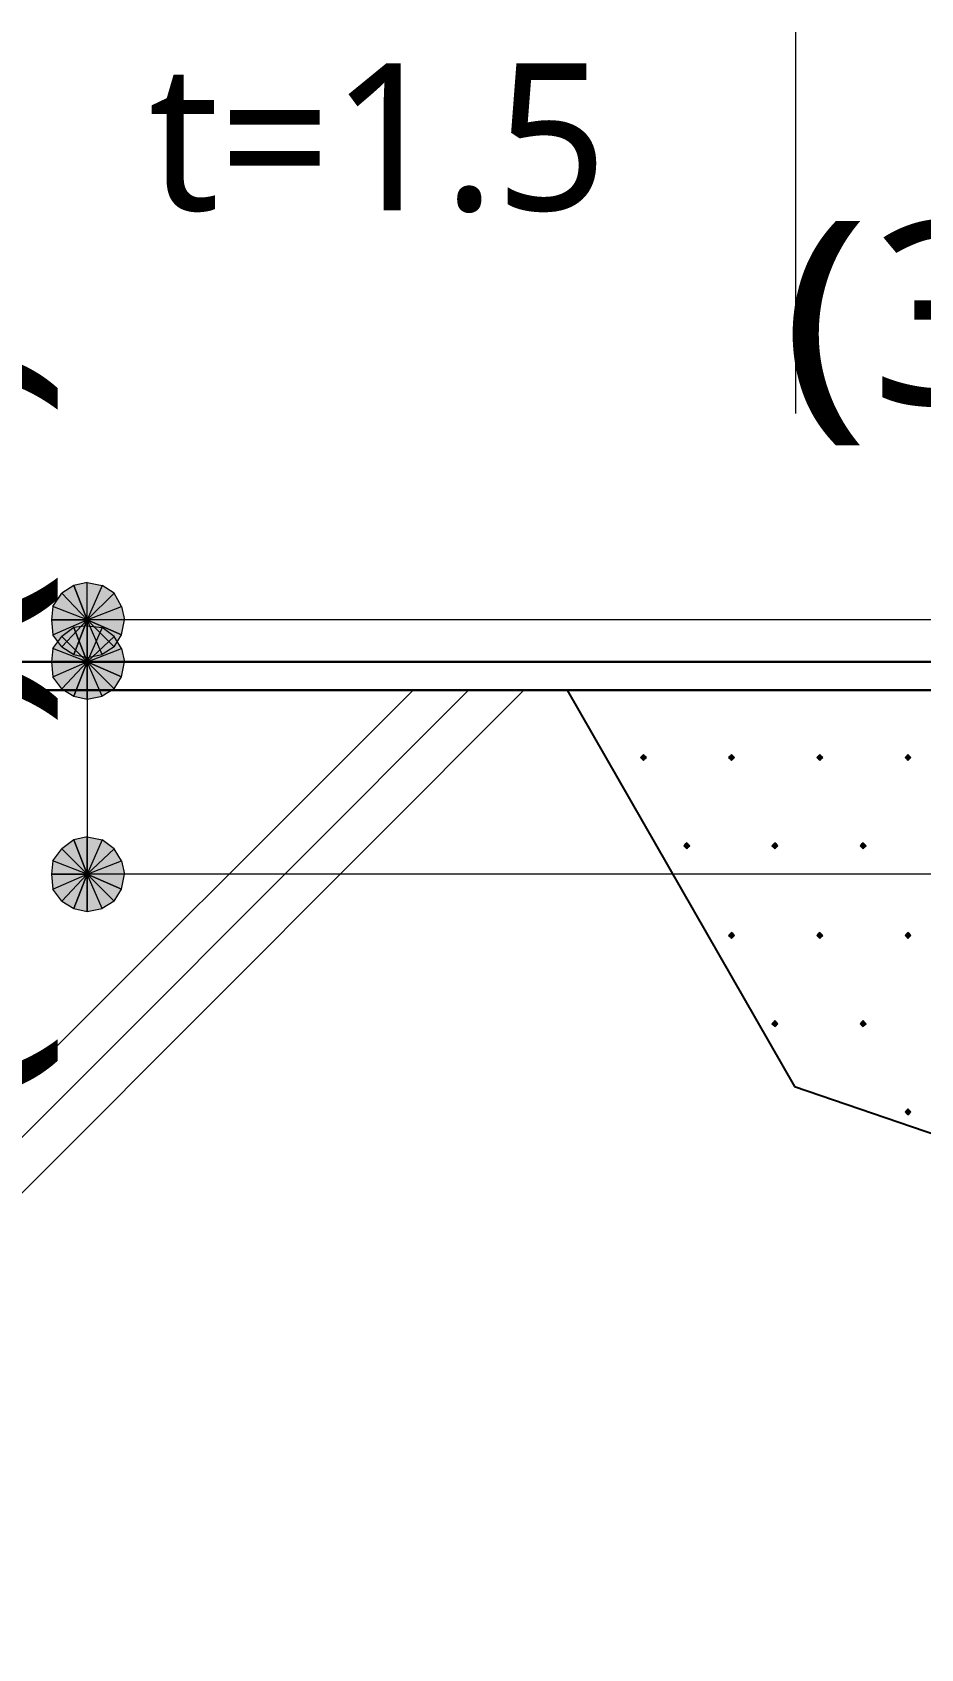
# Model space of a CAD drawing. Header units: millimetres. Extents: x 0 to 420, y 0 to 297.
# Drawn here: x 103.79 to 116.36, y 59.88 to 82.76 of the extents above; entities that cross this region are included whole.
import ezdxf
from ezdxf.enums import TextEntityAlignment as Align

# ---------------------------------------------------------------- set-up
doc = ezdxf.new("R2010")
doc.units = ezdxf.units.MM
doc.styles.add('kst32b', font='NotoSansJP-Variable.ttf')

msp = doc.modelspace()

# ---------------------------------------------------------------- hatches: boundary and pattern name
h = msp.add_hatch(color=7)
h.paths.add_polyline_path([(104.373, 74.93), (104.204, 74.824), (104.563, 74.443), (104.373, 74.93)])
h.paths.add_polyline_path([(104.204, 74.824), (104.563, 74.443), (104.077, 74.634), (104.204, 74.824)])
h.paths.add_polyline_path([(104.563, 74.443), (104.077, 74.634), (104.055, 74.443), (104.563, 74.443)])
h = msp.add_hatch(color=7)
h.paths.add_polyline_path([(104.944, 74.824), (104.775, 74.93), (104.563, 74.443), (104.944, 74.824)])
h.paths.add_polyline_path([(104.775, 74.93), (104.563, 74.443), (104.563, 74.972), (104.775, 74.93)])
h.paths.add_polyline_path([(104.563, 74.443), (104.563, 74.972), (104.373, 74.93), (104.563, 74.443)])
h = msp.add_hatch(color=7)
h.paths.add_polyline_path([(105.05, 74.231), (105.093, 74.443), (104.563, 74.443), (105.05, 74.231)])
h.paths.add_polyline_path([(105.093, 74.443), (104.563, 74.443), (105.05, 74.634), (105.093, 74.443)])
h.paths.add_polyline_path([(104.563, 74.443), (105.05, 74.634), (104.944, 74.824), (104.563, 74.443)])
h = msp.add_hatch(color=7)
h.paths.add_polyline_path([(104.055, 74.443), (104.077, 74.231), (104.563, 74.443), (104.055, 74.443)])
h.paths.add_polyline_path([(104.077, 74.231), (104.563, 74.443), (104.204, 74.062), (104.077, 74.231)])
h.paths.add_polyline_path([(104.563, 74.443), (104.204, 74.062), (104.373, 73.956), (104.563, 74.443)])
for points in [[(104.373, 73.956), (104.563, 73.914), (104.563, 74.443), (104.373, 73.956)], [(104.373, 73.364), (104.563, 73.321), (104.563, 73.85), (104.373, 73.364)], [(112.437, 72.538), (112.416, 72.517), (112.395, 72.496), (112.416, 72.475), (112.437, 72.454), (112.459, 72.475), (112.48, 72.496), (112.459, 72.517), (112.437, 72.538)], [(113.686, 72.538), (113.665, 72.517), (113.644, 72.496), (113.665, 72.475), (113.686, 72.454), (113.707, 72.475), (113.729, 72.496), (113.707, 72.517), (113.686, 72.538)], [(114.935, 72.538), (114.914, 72.517), (114.893, 72.496), (114.914, 72.475), (114.935, 72.454), (114.956, 72.475), (114.977, 72.496), (114.956, 72.517), (114.935, 72.538)], [(116.184, 72.538), (116.163, 72.517), (116.142, 72.496), (116.163, 72.475), (116.184, 72.454), (116.205, 72.475), (116.226, 72.496), (116.205, 72.517), (116.184, 72.538)], [(113.051, 71.289), (113.03, 71.268), (113.009, 71.247), (113.03, 71.226), (113.051, 71.205), (113.072, 71.226), (113.094, 71.247), (113.072, 71.268), (113.051, 71.289)], [(114.3, 71.289), (114.279, 71.268), (114.258, 71.247), (114.279, 71.226), (114.3, 71.205), (114.321, 71.226), (114.342, 71.247), (114.321, 71.268), (114.3, 71.289)], [(115.549, 71.289), (115.528, 71.268), (115.507, 71.247), (115.528, 71.226), (115.549, 71.205), (115.57, 71.226), (115.591, 71.247), (115.57, 71.268), (115.549, 71.289)], [(104.373, 70.358), (104.563, 70.316), (104.563, 70.845), (104.373, 70.358)], [(113.686, 70.019), (113.665, 69.998), (113.644, 69.977), (113.665, 69.956), (113.686, 69.935), (113.707, 69.956), (113.729, 69.977), (113.707, 69.998), (113.686, 70.019)], [(114.935, 70.019), (114.914, 69.998), (114.893, 69.977), (114.914, 69.956), (114.935, 69.935), (114.956, 69.956), (114.977, 69.977), (114.956, 69.998), (114.935, 70.019)], [(116.184, 70.019), (116.163, 69.998), (116.142, 69.977), (116.163, 69.956), (116.184, 69.935), (116.205, 69.956), (116.226, 69.977), (116.205, 69.998), (116.184, 70.019)], [(114.3, 68.771), (114.279, 68.749), (114.258, 68.728), (114.279, 68.707), (114.3, 68.686), (114.321, 68.707), (114.342, 68.728), (114.321, 68.749), (114.3, 68.771)], [(115.549, 68.771), (115.528, 68.749), (115.507, 68.728), (115.528, 68.707), (115.549, 68.686), (115.57, 68.707), (115.591, 68.728), (115.57, 68.749), (115.549, 68.771)], [(116.184, 67.522), (116.163, 67.5), (116.142, 67.479), (116.163, 67.458), (116.184, 67.437), (116.205, 67.458), (116.226, 67.479), (116.205, 67.5), (116.184, 67.522)]]:
    msp.add_hatch(color=7).paths.add_polyline_path(points)
h = msp.add_hatch(color=7)
h.paths.add_polyline_path([(104.563, 73.914), (104.775, 73.956), (104.563, 74.443), (104.563, 73.914)])
h.paths.add_polyline_path([(104.775, 73.956), (104.563, 74.443), (104.944, 74.062), (104.775, 73.956)])
h.paths.add_polyline_path([(104.563, 74.443), (104.944, 74.062), (105.05, 74.231), (104.563, 74.443)])
h = msp.add_hatch(color=7)
h.paths.add_polyline_path([(104.373, 74.337), (104.204, 74.21), (104.563, 73.85), (104.373, 74.337)])
h.paths.add_polyline_path([(104.204, 74.21), (104.563, 73.85), (104.077, 74.041), (104.204, 74.21)])
h.paths.add_polyline_path([(104.563, 73.85), (104.077, 74.041), (104.055, 73.85), (104.563, 73.85)])
h = msp.add_hatch(color=7)
h.paths.add_polyline_path([(104.944, 74.21), (104.775, 74.337), (104.563, 73.85), (104.944, 74.21)])
h.paths.add_polyline_path([(104.775, 74.337), (104.563, 73.85), (104.563, 74.359), (104.775, 74.337)])
h.paths.add_polyline_path([(104.563, 73.85), (104.563, 74.359), (104.373, 74.337), (104.563, 73.85)])
h = msp.add_hatch(color=7)
h.paths.add_polyline_path([(105.05, 73.639), (105.093, 73.85), (104.563, 73.85), (105.05, 73.639)])
h.paths.add_polyline_path([(105.093, 73.85), (104.563, 73.85), (105.05, 74.041), (105.093, 73.85)])
h.paths.add_polyline_path([(104.563, 73.85), (105.05, 74.041), (104.944, 74.21), (104.563, 73.85)])
h = msp.add_hatch(color=7)
h.paths.add_polyline_path([(104.055, 73.85), (104.077, 73.639), (104.563, 73.85), (104.055, 73.85)])
h.paths.add_polyline_path([(104.077, 73.639), (104.563, 73.85), (104.204, 73.47), (104.077, 73.639)])
h.paths.add_polyline_path([(104.563, 73.85), (104.204, 73.47), (104.373, 73.364), (104.563, 73.85)])
h = msp.add_hatch(color=7)
h.paths.add_polyline_path([(104.563, 73.321), (104.775, 73.364), (104.563, 73.85), (104.563, 73.321)])
h.paths.add_polyline_path([(104.775, 73.364), (104.563, 73.85), (104.944, 73.47), (104.775, 73.364)])
h.paths.add_polyline_path([(104.563, 73.85), (104.944, 73.47), (105.05, 73.639), (104.563, 73.85)])
h = msp.add_hatch(color=7)
h.paths.add_polyline_path([(104.373, 71.332), (104.204, 71.205), (104.563, 70.845), (104.373, 71.332)])
h.paths.add_polyline_path([(104.204, 71.205), (104.563, 70.845), (104.077, 71.035), (104.204, 71.205)])
h.paths.add_polyline_path([(104.563, 70.845), (104.077, 71.035), (104.055, 70.845), (104.563, 70.845)])
h = msp.add_hatch(color=7)
h.paths.add_polyline_path([(104.944, 71.205), (104.775, 71.332), (104.563, 70.845), (104.944, 71.205)])
h.paths.add_polyline_path([(104.775, 71.332), (104.563, 70.845), (104.563, 71.374), (104.775, 71.332)])
h.paths.add_polyline_path([(104.563, 70.845), (104.563, 71.374), (104.373, 71.332), (104.563, 70.845)])
h = msp.add_hatch(color=7)
h.paths.add_polyline_path([(105.05, 70.633), (105.093, 70.845), (104.563, 70.845), (105.05, 70.633)])
h.paths.add_polyline_path([(105.093, 70.845), (104.563, 70.845), (105.05, 71.035), (105.093, 70.845)])
h.paths.add_polyline_path([(104.563, 70.845), (105.05, 71.035), (104.944, 71.205), (104.563, 70.845)])
h = msp.add_hatch(color=7)
h.paths.add_polyline_path([(104.055, 70.845), (104.077, 70.633), (104.563, 70.845), (104.055, 70.845)])
h.paths.add_polyline_path([(104.077, 70.633), (104.563, 70.845), (104.204, 70.464), (104.077, 70.633)])
h.paths.add_polyline_path([(104.563, 70.845), (104.204, 70.464), (104.373, 70.358), (104.563, 70.845)])
h = msp.add_hatch(color=7)
h.paths.add_polyline_path([(104.563, 70.316), (104.775, 70.358), (104.563, 70.845), (104.563, 70.316)])
h.paths.add_polyline_path([(104.775, 70.358), (104.563, 70.845), (104.944, 70.464), (104.775, 70.358)])
h.paths.add_polyline_path([(104.563, 70.845), (104.944, 70.464), (105.05, 70.633), (104.563, 70.845)])

# ---------------------------------------------------------------- linework, layer by layer
at = {"lineweight": 13}
for points in [[(114.596, 77.364), (114.596, 82.762)], [(118.597, 74.443), (104.563, 74.443)], [(104.563, 74.443), (104.563, 73.85), (104.563, 70.845)], [(97.155, 61.447), (109.178, 73.448)], [(97.197, 60.664), (109.961, 73.448)], [(97.197, 59.88), (110.744, 73.448)], [(118.597, 70.845), (104.563, 70.845)]]:
    msp.add_lwpolyline(points, dxfattribs=at)
at = {"lineweight": 0}
for points in [[(104.204, 74.824), (104.563, 74.443), (104.077, 74.634)], [(104.373, 74.93), (104.204, 74.824), (104.563, 74.443)], [(104.563, 74.443), (104.563, 74.972), (104.373, 74.93)], [(104.775, 74.93), (104.563, 74.443), (104.563, 74.972)], [(104.944, 74.824), (104.775, 74.93), (104.563, 74.443)], [(104.563, 74.443), (105.05, 74.634), (104.944, 74.824)], [(104.563, 74.443), (104.077, 74.634), (104.055, 74.443)], [(105.093, 74.443), (104.563, 74.443), (105.05, 74.634)], [(104.055, 74.443), (104.077, 74.231), (104.563, 74.443)], [(104.077, 74.231), (104.563, 74.443), (104.204, 74.062)], [(104.563, 74.443), (104.204, 74.062), (104.373, 73.956)], [(104.373, 73.956), (104.563, 73.914), (104.563, 74.443)], [(104.563, 73.914), (104.775, 73.956), (104.563, 74.443)], [(104.775, 73.956), (104.563, 74.443), (104.944, 74.062)], [(104.563, 74.443), (104.944, 74.062), (105.05, 74.231)], [(105.05, 74.231), (105.093, 74.443), (104.563, 74.443)], [(104.204, 74.21), (104.563, 73.85), (104.077, 74.041)], [(104.373, 74.337), (104.204, 74.21), (104.563, 73.85)], [(104.563, 73.85), (104.563, 74.359), (104.373, 74.337)], [(104.775, 74.337), (104.563, 73.85), (104.563, 74.359)], [(104.944, 74.21), (104.775, 74.337), (104.563, 73.85)], [(104.563, 73.85), (105.05, 74.041), (104.944, 74.21)], [(104.563, 73.85), (104.077, 74.041), (104.055, 73.85)], [(105.093, 73.85), (104.563, 73.85), (105.05, 74.041)], [(104.055, 73.85), (104.077, 73.639), (104.563, 73.85)], [(104.077, 73.639), (104.563, 73.85), (104.204, 73.47)], [(104.563, 73.85), (104.204, 73.47), (104.373, 73.364)], [(104.373, 73.364), (104.563, 73.321), (104.563, 73.85)], [(104.563, 73.321), (104.775, 73.364), (104.563, 73.85)], [(104.775, 73.364), (104.563, 73.85), (104.944, 73.47)], [(104.563, 73.85), (104.944, 73.47), (105.05, 73.639)], [(105.05, 73.639), (105.093, 73.85), (104.563, 73.85)], [(112.437, 72.538), (112.416, 72.517), (112.395, 72.496), (112.416, 72.475), (112.437, 72.454), (112.459, 72.475), (112.48, 72.496), (112.459, 72.517)], [(113.686, 72.538), (113.665, 72.517), (113.644, 72.496), (113.665, 72.475), (113.686, 72.454), (113.707, 72.475), (113.729, 72.496), (113.707, 72.517)], [(114.935, 72.538), (114.914, 72.517), (114.893, 72.496), (114.914, 72.475), (114.935, 72.454), (114.956, 72.475), (114.977, 72.496), (114.956, 72.517)], [(116.184, 72.538), (116.163, 72.517), (116.142, 72.496), (116.163, 72.475), (116.184, 72.454), (116.205, 72.475), (116.226, 72.496), (116.205, 72.517)], [(104.204, 71.205), (104.563, 70.845), (104.077, 71.035)], [(104.373, 71.332), (104.204, 71.205), (104.563, 70.845)], [(104.563, 70.845), (104.563, 71.374), (104.373, 71.332)], [(104.775, 71.332), (104.563, 70.845), (104.563, 71.374)], [(104.944, 71.205), (104.775, 71.332), (104.563, 70.845)], [(104.563, 70.845), (105.05, 71.035), (104.944, 71.205)], [(113.051, 71.289), (113.03, 71.268), (113.009, 71.247), (113.03, 71.226), (113.051, 71.205), (113.072, 71.226), (113.094, 71.247), (113.072, 71.268)], [(114.3, 71.289), (114.279, 71.268), (114.258, 71.247), (114.279, 71.226), (114.3, 71.205), (114.321, 71.226), (114.342, 71.247), (114.321, 71.268)], [(115.549, 71.289), (115.528, 71.268), (115.507, 71.247), (115.528, 71.226), (115.549, 71.205), (115.57, 71.226), (115.591, 71.247), (115.57, 71.268)], [(104.563, 70.845), (104.077, 71.035), (104.055, 70.845)], [(105.093, 70.845), (104.563, 70.845), (105.05, 71.035)], [(104.055, 70.845), (104.077, 70.633), (104.563, 70.845)], [(104.077, 70.633), (104.563, 70.845), (104.204, 70.464)], [(104.563, 70.845), (104.204, 70.464), (104.373, 70.358)], [(104.373, 70.358), (104.563, 70.316), (104.563, 70.845)], [(104.563, 70.316), (104.775, 70.358), (104.563, 70.845)], [(104.775, 70.358), (104.563, 70.845), (104.944, 70.464)], [(104.563, 70.845), (104.944, 70.464), (105.05, 70.633)], [(105.05, 70.633), (105.093, 70.845), (104.563, 70.845)], [(113.686, 70.019), (113.665, 69.998), (113.644, 69.977), (113.665, 69.956), (113.686, 69.935), (113.707, 69.956), (113.729, 69.977), (113.707, 69.998)], [(114.935, 70.019), (114.914, 69.998), (114.893, 69.977), (114.914, 69.956), (114.935, 69.935), (114.956, 69.956), (114.977, 69.977), (114.956, 69.998)], [(116.184, 70.019), (116.163, 69.998), (116.142, 69.977), (116.163, 69.956), (116.184, 69.935), (116.205, 69.956), (116.226, 69.977), (116.205, 69.998)], [(114.3, 68.771), (114.279, 68.749), (114.258, 68.728), (114.279, 68.707), (114.3, 68.686), (114.321, 68.707), (114.342, 68.728), (114.321, 68.749)], [(115.549, 68.771), (115.528, 68.749), (115.507, 68.728), (115.528, 68.707), (115.549, 68.686), (115.57, 68.707), (115.591, 68.728), (115.57, 68.749)], [(116.184, 67.522), (116.163, 67.5), (116.142, 67.479), (116.163, 67.458), (116.184, 67.437), (116.205, 67.458), (116.226, 67.479), (116.205, 67.5)]]:
    msp.add_lwpolyline(points, close=True, dxfattribs=at)
at = {"lineweight": 30}
for points in [[(97.197, 73.85), (120.184, 73.85)], [(97.197, 73.448), (120.184, 73.448)]]:
    msp.add_lwpolyline(points, dxfattribs=at)
at = {"lineweight": 25}
for points in [[(111.358, 73.448), (114.575, 67.839)], [(114.575, 67.839), (136.186, 60.452)]]:
    msp.add_lwpolyline(points, dxfattribs=at)

# ---------------------------------------------------------------- texts
at = {"style": 'kst32b'}
for s, height, p, p2 in [('t=1.5', 2.0791, (105.431, 80.243), (111.928, 80.243)), ('(3)', 2.5989, (114.385, 77.491), (119.258, 77.491)), ('(15)(3)', 2.5989, (103.569, 67.5), (103.569, 78.427))]:
    msp.add_text(s, height=height, dxfattribs=at).set_placement(p, p2, align=Align.FIT)

doc.saveas('drawing.dxf')
